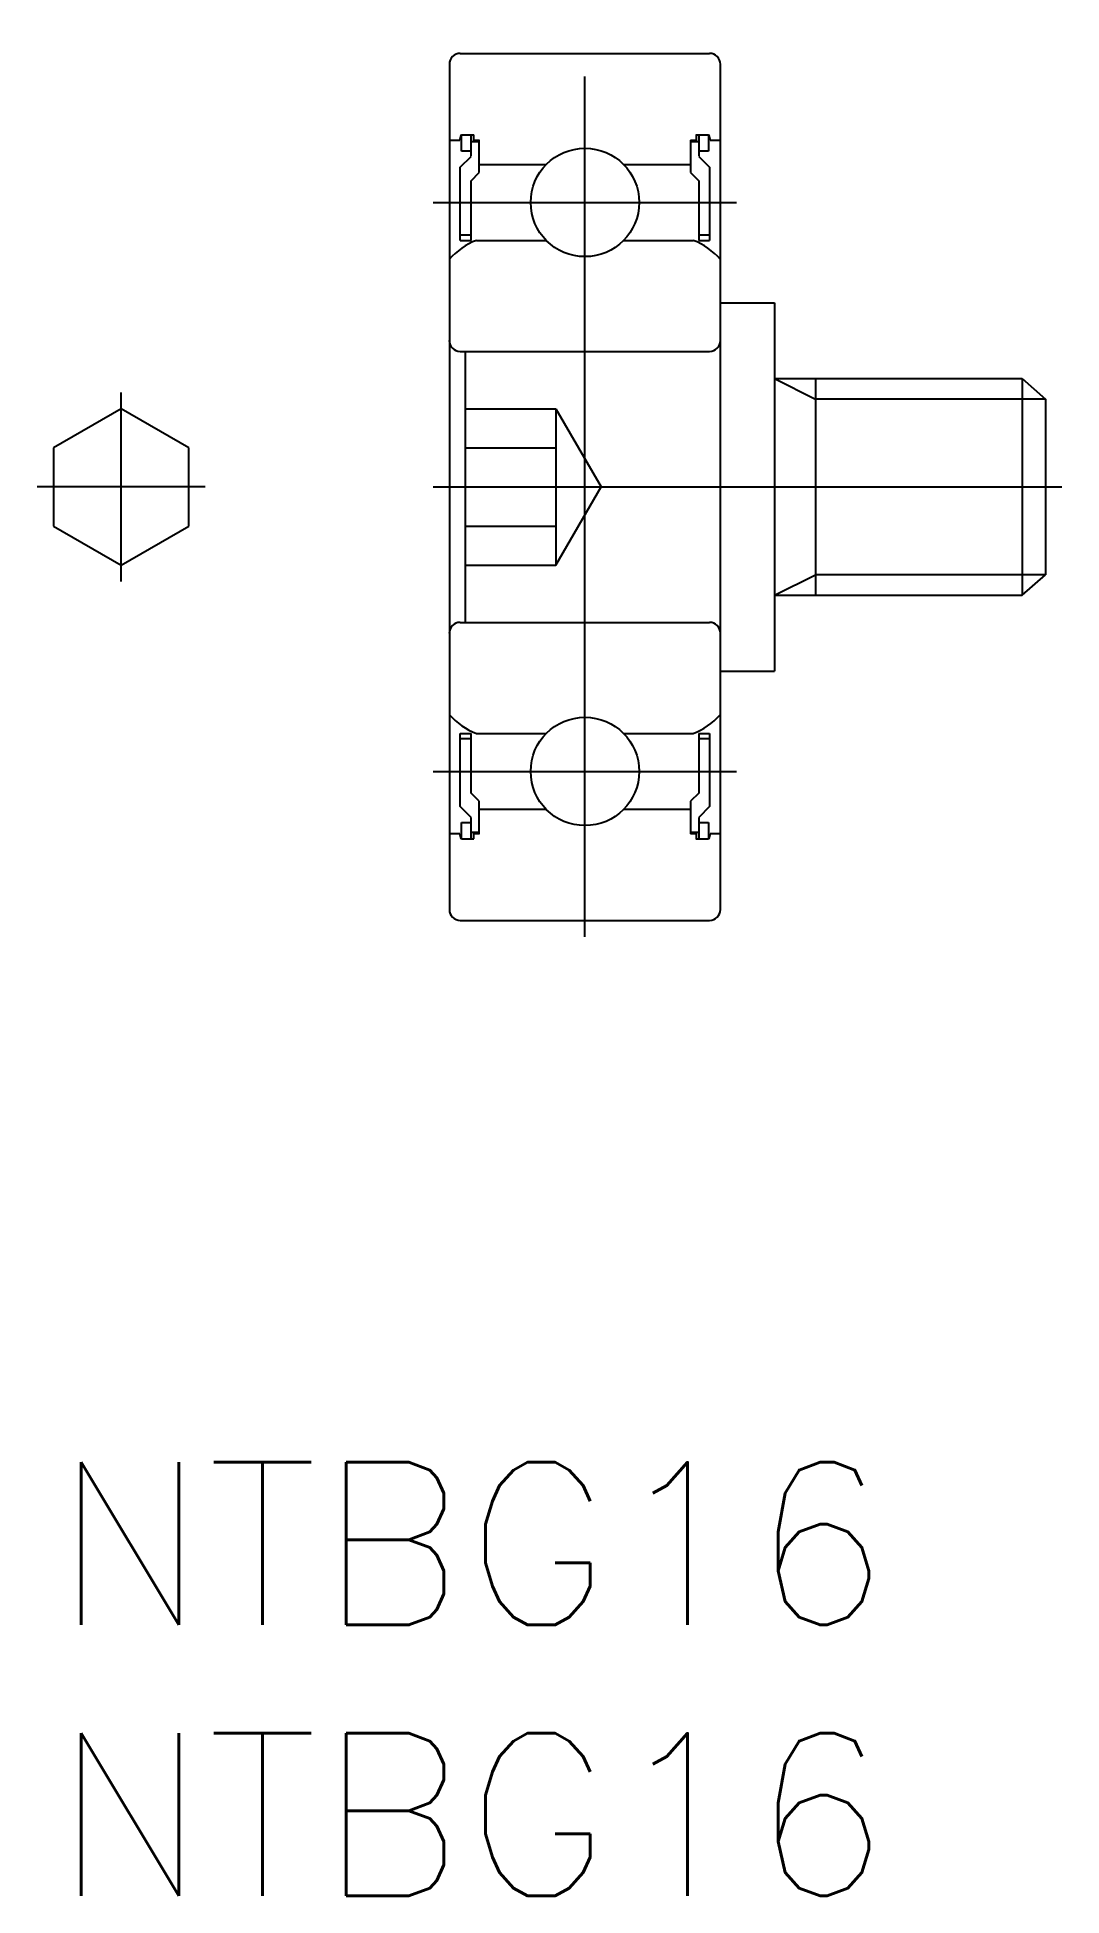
# Model space of a CAD drawing. Extents: x -0.3 to 18.6, y -8 to 26.3.
import ezdxf

# ---------------------------------------------------------------- set-up
doc = ezdxf.new("R2010")
doc.units = 0
doc.header["$LTSCALE"] = 0.5
doc.linetypes.add('CENTER', pattern=[50.8, 31.75, -6.35, 6.35, -6.35])
doc.linetypes.add('DASHED', pattern=[19.05, 12.7, -6.35])
for name, color, linetype in [('MSM_CENTER', 1, 'CENTER'), ('MSM_CONTINUOUS', 7, 'CONTINUOUS'), ('MSM_DASHED', 4, 'DASHED'), ('MSM_NARROW', 5, 'CONTINUOUS'), ('MSM_PART_NUMBER', 7, 'CONTINUOUS')]:
    doc.layers.add(name, color=color, linetype=linetype)
doc.styles.get("Standard").update_dxf_attribs({"font": 'txt.shx', "height": 3, "bigfont": 'bigfont.shx'})

# ---------------------------------------------------------------- blocks, each defined once
blk = doc.blocks.new('*U2')
at = {"layer": 'MSM_PART_NUMBER'}
blk.add_text('NTBG16', height=3, dxfattribs=at).set_placement((0, -3))
blk = doc.blocks.new('*U3')
at = {"layer": 'MSM_PART_NUMBER'}
blk.add_text('NTBG16', height=3, dxfattribs=at).set_placement((0, -8))

msp = doc.modelspace()

# ---------------------------------------------------------------- linework, layer by layer
at = {"layer": 'MSM_CENTER'}
for p, q in [((9.803, 9.7), (9.803, 26.3)), ((7.003, 23.25), (12.603, 23.25)), ((1.25, 16.257), (1.25, 19.743)), ((2.8, 18), (-0.3, 18)), ((7.003, 18), (18.603, 18)), ((7.003, 12.75), (12.603, 12.75))]:
    msp.add_line(p, q, dxfattribs=at)
at = {"layer": 'MSM_CONTINUOUS'}
for p, q in [((7.305, 25.8), (7.305, 10.2)), ((7.505, 26), (12.105, 26)), ((12.305, 10.2), (12.305, 25.8)), ((7.305, 24.4), (7.497, 24.4)), ((7.495, 24.4), (7.522, 24.5)), ((7.525, 24.194), (7.525, 24.502)), ((7.528, 24.5), (7.757, 24.5)), ((7.705, 24.103), (7.705, 24.495)), ((7.712, 24.375), (7.855, 24.375)), ((7.755, 24.391), (7.755, 24.497)), ((7.763, 24.4), (7.857, 24.4)), ((7.855, 23.94), (7.855, 24.401)), ((7.855, 23.8), (7.855, 24.401)), ((11.754, 24.4), (11.847, 24.4)), ((11.755, 24.401), (11.755, 23.8)), ((11.756, 24.375), (11.899, 24.375)), ((11.854, 24.5), (12.083, 24.5)), ((11.855, 24.497), (11.855, 24.391)), ((11.905, 24.495), (11.905, 24.103)), ((12.085, 24.502), (12.085, 24.194)), ((12.089, 24.5), (12.115, 24.4)), ((12.113, 24.4), (12.305, 24.4)), ((7.505, 23.9), (7.705, 24.1)), ((7.528, 24.2), (7.702, 24.2)), ((11.905, 24.1), (12.105, 23.9)), ((11.909, 24.2), (12.083, 24.2)), ((7.505, 22.55), (7.505, 23.9)), ((7.705, 23.65), (7.855, 23.8)), ((7.863, 23.95), (9.091, 23.95)), ((10.519, 23.95), (11.747, 23.95)), ((11.755, 23.8), (11.905, 23.65)), ((12.105, 23.9), (12.105, 22.546)), ((7.705, 22.549), (7.705, 23.65)), ((11.905, 23.65), (11.905, 22.546)), ((7.505, 22.65), (7.705, 22.65)), ((11.905, 22.65), (12.105, 22.65)), ((7.505, 22.55), (7.705, 22.55)), ((7.803, 22.55), (9.091, 22.55)), ((10.519, 22.55), (11.803, 22.55)), ((11.905, 22.546), (12.105, 22.546)), ((12.303, 21.4), (13.303, 21.4)), ((13.303, 21.4), (13.303, 14.6)), ((7.503, 20.5), (12.103, 20.5)), ((7.603, 15.5), (7.603, 20.5)), ((7.603, 20.5), (12.003, 20.5)), ((13.303, 20), (17.873, 20)), ((14.061, 20), (14.061, 16)), ((17.873, 20), (18.303, 19.621)), ((17.873, 20), (17.873, 16)), ((18.303, 19.621), (18.303, 16.379)), ((1.25, 19.443), (0, 18.722)), ((2.5, 18.722), (1.25, 19.443)), ((0, 18.722), (0, 17.278)), ((2.5, 17.278), (2.5, 18.722)), ((0, 17.278), (1.25, 16.557)), ((1.25, 16.557), (2.5, 17.278)), ((17.873, 16), (18.303, 16.379)), ((13.303, 16), (17.873, 16)), ((7.502, 15.5), (12.103, 15.5)), ((7.603, 15.5), (12.003, 15.5)), ((12.303, 14.6), (13.303, 14.6)), ((7.505, 12.1), (7.505, 13.45)), ((7.505, 13.45), (7.705, 13.45)), ((7.705, 12.35), (7.705, 13.45)), ((7.803, 13.45), (9.091, 13.45)), ((10.519, 13.45), (11.803, 13.45)), ((11.905, 13.45), (11.905, 12.35)), ((11.905, 13.45), (12.105, 13.45)), ((12.105, 13.45), (12.105, 12.1)), ((7.705, 13.35), (7.505, 13.35)), ((12.105, 13.35), (11.905, 13.35)), ((7.855, 12.2), (7.705, 12.35)), ((11.905, 12.35), (11.755, 12.2)), ((7.705, 11.9), (7.505, 12.1)), ((7.855, 11.599), (7.855, 12.2)), ((7.855, 11.599), (7.855, 12.06)), ((9.091, 12.05), (7.857, 12.05)), ((11.742, 12.05), (10.519, 12.05)), ((11.755, 12.2), (11.755, 11.599)), ((11.755, 12.06), (11.755, 11.599)), ((12.105, 12.1), (11.905, 11.9)), ((7.525, 11.498), (7.525, 11.806)), ((7.702, 11.8), (7.528, 11.8)), ((7.705, 11.505), (7.705, 11.897)), ((11.905, 11.897), (11.905, 11.505)), ((12.083, 11.8), (11.909, 11.8)), ((12.085, 11.806), (12.085, 11.498)), ((7.497, 11.6), (7.305, 11.6)), ((7.522, 11.5), (7.495, 11.6)), ((7.757, 11.5), (7.528, 11.5)), ((7.855, 11.625), (7.712, 11.625)), ((7.755, 11.503), (7.755, 11.609)), ((7.857, 11.6), (7.763, 11.6)), ((11.847, 11.6), (11.754, 11.6)), ((11.899, 11.625), (11.756, 11.625)), ((12.083, 11.5), (11.854, 11.5)), ((11.855, 11.609), (11.855, 11.503)), ((12.115, 11.6), (12.089, 11.5)), ((12.305, 11.6), (12.113, 11.6)), ((7.505, 10), (12.105, 10))]:
    msp.add_line(p, q, dxfattribs=at)
for centre in [(9.805, 23.25), (9.805, 12.75)]:
    msp.add_circle(centre, 1, dxfattribs=at)
for centre, radius, start, end in [((7.505, 25.8), 0.2, 90, 180), ((12.105, 25.8), 0.2, 0, 90), ((8.248, 21.382), 1.25, 110.8614, 139.1225), ((11.358, 21.382), 1.25, 40.8774, 69.1385), ((7.503, 20.7), 0.2, 180, 270), ((12.103, 20.7), 0.2, 270, 0), ((7.503, 15.3), 0.2, 90, 180), ((12.103, 15.3), 0.2, 0, 90), ((8.248, 14.618), 1.25, 220.8775, 249.1385), ((11.358, 14.618), 1.25, 290.8616, 318.3884), ((7.505, 10.2), 0.2, 180, 270), ((12.105, 10.2), 0.2, 270, 0)]:
    msp.add_arc(centre, radius, start, end, dxfattribs=at)
at = {"layer": 'MSM_DASHED'}
for p, q in [((7.603, 19.443), (9.269, 19.443)), ((9.269, 19.443), (9.269, 16.557)), ((9.269, 19.443), (10.103, 18)), ((7.603, 18.722), (9.269, 18.722)), ((9.269, 16.557), (10.103, 18)), ((7.603, 17.278), (9.269, 17.278)), ((7.603, 16.557), (9.269, 16.557))]:
    msp.add_line(p, q, dxfattribs=at)
at = {"layer": 'MSM_NARROW'}
for p, q in [((13.303, 20), (14.061, 19.621)), ((18.303, 19.621), (14.061, 19.621)), ((13.303, 16), (14.061, 16.379)), ((18.303, 16.379), (14.061, 16.379))]:
    msp.add_line(p, q, dxfattribs=at)

# ---------------------------------------------------------------- block references
at = {"layer": 'MSM_CONTINUOUS'}
for name in ['*U2', '*U3']:
    msp.add_blockref(name, (0, 0), dxfattribs=at)

doc.saveas('drawing.dxf')
